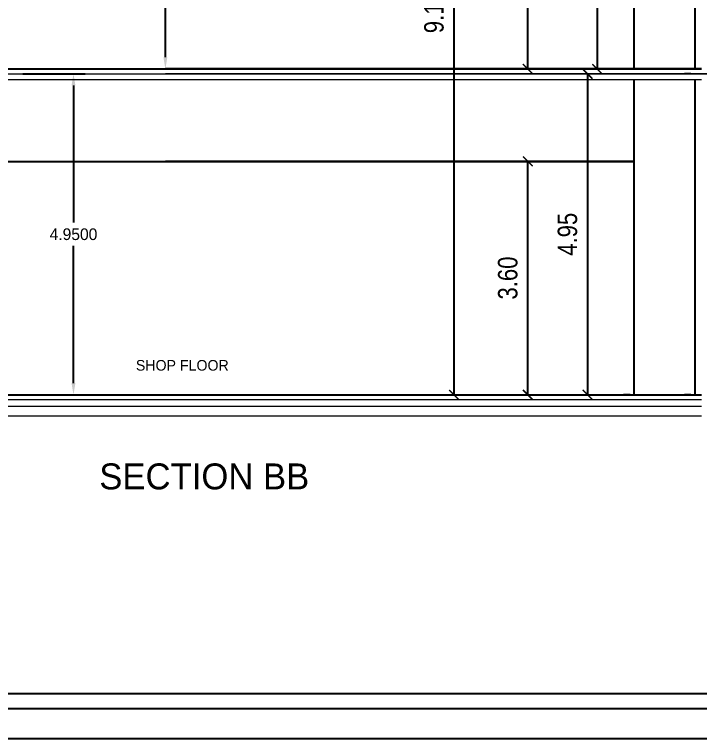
# Model space of a CAD drawing. Header units: metres. Extents: x 1422408 to 2267285, y 4015 to 80428.
# Drawn here: x 2267248.1 to 2267258.68, y 4029.94 to 4041.1 of the extents above; entities that cross this region are included whole.
import ezdxf

# ---------------------------------------------------------------- set-up
doc = ezdxf.new("R2010")
doc.units = ezdxf.units.M
doc.header["$LTSCALE"] = 3.5
doc.header["$MEASUREMENT"] = 0
doc.linetypes.add('DOT2', pattern=[0.125, 0, -0.125])
doc.layers.get('0').update_dxf_attribs({"linetype": 'CONTINUOUS'})
doc.layers.get('DEFPOINTS').update_dxf_attribs({"linetype": 'CONTINUOUS'})
for name, color, linetype in [('A-ANNO-TITLE', 7, 'CONTINUOUS'), ('BLK_1_FLR_0_AC_ROOM_1', 117, 'CONTINUOUS'), ('BLK_1_FLR_1_REGULAR_ROOM_1', 117, 'CONTINUOUS'), ('HAT', 15, 'CONTINUOUS'), ('ID', 3, 'CONTINUOUS'), ('TITLE', 7, 'CONTINUOUS'), ('WALL', 125, 'CONTINUOUS')]:
    doc.layers.add(name, color=color, linetype=linetype)
doc.layers.add('CP', color=2, linetype='CONTINUOUS', lineweight=18)
doc.styles.add('ID', font='GOTHIC.TTF', dxfattribs={"width": 0.85})
doc.styles.add('USA TEXT', font='GOTHIC.TTF')
doc.dimstyles.new('1-100-ID', dxfattribs={"dimtxt": 0.3, "dimasz": 0.15, "dimexe": 0.1, "dimexo": 0.06, "dimgap": 0.15, "dimtad": 1, "dimzin": 3, "dimdsep": 46, "dimtxsty": 'ID', "dimblk": 'ARCHTICK', "dimcen": 0, "dimclrd": 252, "dimclre": 252, "dimclrt": 3, "dimadec": 0, "dimazin": 0, "dimtfac": 1, "dimtix": 1, "dimtmove": 2, "dimatfit": 3, "dimldrblk": 'OPEN90', "dimfxl": 0, "dimtolj": 1, "dimtzin": 0, "dimarcsym": 0})
doc.dimstyles.get("Standard").update_dxf_attribs({"dimtxt": 0.18, "dimasz": 0.18, "dimexe": 0.18, "dimexo": 0.0625, "dimgap": 0.09, "dimtad": 0, "dimtih": 1, "dimtoh": 1, "dimdec": 4, "dimzin": 0, "dimdsep": 46, "dimtxsty": 'Standard', "dimcen": 0.09, "dimadec": 0, "dimazin": 0, "dimtfac": 1, "dimtdec": 4, "dimtofl": 0, "dimtmove": 0, "dimatfit": 3, "dimfxl": 1, "dimtolj": 1, "dimtzin": 0, "dimarcsym": 0})

# ---------------------------------------------------------------- blocks, each defined once
blk = doc.blocks.new('_ArchTick')
at = {"color": 0, "linetype": 'ByBlock', "const_width": 0.15}
blk.add_lwpolyline([(-0.5, -0.5), (0.5, 0.5)], dxfattribs=at)
blk = doc.blocks.new('*D177')
at = {"layer": 'DEFPOINTS', "color": 0, "ltscale": 400, "transparency": 16777216}
for p in [(2267256.017, 4038.838), (2267257.359, 4038.838), (2267257.656, 4035.238)]:
    blk.add_point(p, dxfattribs=at)
at = {"layer": 'ID', "color": 252, "linetype": 'DOT2', "lineweight": -2, "ltscale": 400, "transparency": 16777216}
for p, q in [((2267257.299, 4038.838), (2267255.917, 4038.838)), ((2267257.596, 4035.238), (2267255.917, 4035.238))]:
    blk.add_line(p, q, dxfattribs=at)
at = {"layer": 'ID', "color": 252, "lineweight": -2, "ltscale": 400, "transparency": 16777216}
blk.add_line((2267256.017, 4035.238), (2267256.017, 4038.838), dxfattribs=at)
at = {"layer": 'ID', "color": 252, "lineweight": -2, "ltscale": 400, "transparency": 16777216, "xscale": 0.15, "yscale": 0.15, "zscale": 0.15}
for p, rotation in [((2267256.017, 4038.838), 90), ((2267256.017, 4035.238), 270)]:
    blk.add_blockref('_ArchTick', p, dxfattribs=dict(at, rotation=rotation))
at = {"layer": 'ID', "color": 3, "ltscale": 400, "transparency": 16777216, "insert": (2267255.71, 4037.038), "char_height": 0.3, "attachment_point": 5, "rotation": 90, "style": 'ID'}
blk.add_mtext('\\A1;3.60', dxfattribs=at)
blk = doc.blocks.new('_Open90')
at = {"color": 0, "linetype": 'ByBlock', "lineweight": -2}
for p, q in [((0, 0), (-1, 0)), ((-0.5, 0.5), (0, 0)), ((0, 0), (-0.5, -0.5))]:
    blk.add_line(p, q, dxfattribs=at)
blk = doc.blocks.new('*D178')
at = {"layer": 'DEFPOINTS', "color": 0, "ltscale": 400, "transparency": 16777216}
for p in [(2267256.017, 4044.367), (2267258.596, 4044.367), (2267256.017, 4040.263)]:
    blk.add_point(p, dxfattribs=at)
at = {"layer": 'ID', "color": 252, "linetype": 'DOT2', "lineweight": -2, "ltscale": 400, "transparency": 16777216}
for p, q in [((2267258.536, 4044.367), (2267255.917, 4044.367)), ((2267256.077, 4040.263), (2267256.117, 4040.263))]:
    blk.add_line(p, q, dxfattribs=at)
at = {"layer": 'ID', "color": 252, "lineweight": -2, "ltscale": 400, "transparency": 16777216}
blk.add_line((2267256.017, 4040.263), (2267256.017, 4044.367), dxfattribs=at)
at = {"layer": 'ID', "color": 252, "lineweight": -2, "ltscale": 400, "transparency": 16777216, "xscale": 0.15, "yscale": 0.15, "zscale": 0.15}
for p, rotation in [((2267256.017, 4044.367), 90), ((2267256.017, 4040.263), 270)]:
    blk.add_blockref('_ArchTick', p, dxfattribs=dict(at, rotation=rotation))
at = {"layer": 'ID', "color": 3, "ltscale": 400, "transparency": 16777216, "insert": (2267255.71, 4042.315), "char_height": 0.3, "attachment_point": 5, "rotation": 90, "style": 'ID'}
blk.add_mtext('\\A1;4.10', dxfattribs=at)
blk = doc.blocks.new('*D179')
at = {"layer": 'DEFPOINTS', "color": 0, "ltscale": 400, "transparency": 16777216}
for p in [(2267258.596, 4040.188), (2267256.939, 4035.238), (2267258.596, 4035.238)]:
    blk.add_point(p, dxfattribs=at)
at = {"layer": 'ID', "color": 252, "linetype": 'DOT2', "lineweight": -2, "ltscale": 400, "transparency": 16777216}
for p, q in [((2267258.536, 4040.188), (2267256.839, 4040.188)), ((2267258.536, 4035.238), (2267256.839, 4035.238))]:
    blk.add_line(p, q, dxfattribs=at)
at = {"layer": 'ID', "color": 252, "lineweight": -2, "ltscale": 400, "transparency": 16777216}
blk.add_line((2267256.939, 4040.188), (2267256.939, 4035.238), dxfattribs=at)
at = {"layer": 'ID', "color": 252, "lineweight": -2, "ltscale": 400, "transparency": 16777216, "xscale": 0.15, "yscale": 0.15, "zscale": 0.15}
for p, rotation in [((2267256.939, 4040.188), 90), ((2267256.939, 4035.238), 270)]:
    blk.add_blockref('_ArchTick', p, dxfattribs=dict(at, rotation=rotation))
at = {"layer": 'ID', "color": 3, "ltscale": 400, "transparency": 16777216, "insert": (2267256.631, 4037.713), "char_height": 0.3, "attachment_point": 5, "rotation": 90, "style": 'ID'}
blk.add_mtext('\\A1;4.95', dxfattribs=at)
blk = doc.blocks.new('*D181')
at = {"layer": 'DEFPOINTS', "color": 0, "ltscale": 400, "transparency": 16777216}
for p in [(2267258.596, 4044.367), (2267254.879, 4035.238), (2267258.596, 4035.238)]:
    blk.add_point(p, dxfattribs=at)
at = {"layer": 'ID', "color": 252, "linetype": 'DOT2', "lineweight": -2, "ltscale": 400, "transparency": 16777216}
for p, q in [((2267258.536, 4044.367), (2267254.779, 4044.367)), ((2267258.536, 4035.238), (2267254.779, 4035.238))]:
    blk.add_line(p, q, dxfattribs=at)
at = {"layer": 'ID', "color": 252, "lineweight": -2, "ltscale": 400, "transparency": 16777216}
blk.add_line((2267254.879, 4044.367), (2267254.879, 4035.238), dxfattribs=at)
at = {"layer": 'ID', "color": 252, "lineweight": -2, "ltscale": 400, "transparency": 16777216, "xscale": 0.15, "yscale": 0.15, "zscale": 0.15}
for p, rotation in [((2267254.879, 4044.367), 90), ((2267254.879, 4035.238), 270)]:
    blk.add_blockref('_ArchTick', p, dxfattribs=dict(at, rotation=rotation))
at = {"layer": 'ID', "color": 3, "ltscale": 400, "transparency": 16777216, "insert": (2267254.571, 4041.146), "char_height": 0.3, "attachment_point": 5, "rotation": 90, "style": 'ID'}
blk.add_mtext('\\A1;9.13', dxfattribs=at)
blk = doc.blocks.new('*D210')
at = {"layer": 'DEFPOINTS', "color": 0, "ltscale": 400, "transparency": 16777216}
for p in [(2267257.656, 4043.863), (2267257.089, 4040.263), (2267257.656, 4040.263)]:
    blk.add_point(p, dxfattribs=at)
at = {"layer": 'ID', "color": 252, "linetype": 'DOT2', "lineweight": -2, "ltscale": 400, "transparency": 16777216}
for p, q in [((2267257.596, 4043.863), (2267256.989, 4043.863)), ((2267257.596, 4040.263), (2267256.989, 4040.263))]:
    blk.add_line(p, q, dxfattribs=at)
at = {"layer": 'ID', "color": 252, "lineweight": -2, "ltscale": 400, "transparency": 16777216}
blk.add_line((2267257.089, 4043.863), (2267257.089, 4040.263), dxfattribs=at)
at = {"layer": 'ID', "color": 252, "lineweight": -2, "ltscale": 400, "transparency": 16777216, "xscale": 0.15, "yscale": 0.15, "zscale": 0.15}
for p, rotation in [((2267257.089, 4043.863), 90), ((2267257.089, 4040.263), 270)]:
    blk.add_blockref('_ArchTick', p, dxfattribs=dict(at, rotation=rotation))
at = {"layer": 'ID', "color": 3, "ltscale": 400, "transparency": 16777216, "insert": (2267256.781, 4042.063), "char_height": 0.3, "attachment_point": 5, "rotation": 90, "style": 'ID'}
blk.add_mtext('\\A1;3.60', dxfattribs=at)
blk = doc.blocks.new('*D325')
at = {"layer": 'BLK_1_FLR_1_REGULAR_ROOM_1', "color": 0, "lineweight": -2, "transparency": 16777216}
for p, q in [((2267249.643, 4045.213), (2267250.606, 4045.213)), ((2267250.426, 4045.033), (2267250.426, 4042.918)), ((2267250.426, 4040.443), (2267250.426, 4042.558)), ((2267249.643, 4040.263), (2267250.606, 4040.263))]:
    blk.add_line(p, q, dxfattribs=at)
at = {"layer": 'BLK_1_FLR_1_REGULAR_ROOM_1', "color": 0, "transparency": 16777216}
for points in [[(2267250.396, 4045.033), (2267250.456, 4045.033), (2267250.426, 4045.213)], [(2267250.396, 4040.443), (2267250.456, 4040.443), (2267250.426, 4040.263)]]:
    blk.add_solid(points, dxfattribs=at)
at = {"layer": 'DEFPOINTS', "color": 0, "transparency": 16777216}
for p in [(2267249.581, 4045.213), (2267249.581, 4040.263), (2267250.426, 4040.263)]:
    blk.add_point(p, dxfattribs=at)
at = {"layer": 'BLK_1_FLR_1_REGULAR_ROOM_1', "color": 0, "transparency": 16777216, "insert": (2267250.426, 4042.738), "char_height": 0.18, "attachment_point": 5}
blk.add_mtext('\\A1;4.9500', dxfattribs=at)
blk = doc.blocks.new('*D331')
at = {"layer": 'BLK_1_FLR_0_AC_ROOM_1', "color": 0, "lineweight": -2, "transparency": 16777216}
for p, q in [((2267248.226, 4040.188), (2267249.188, 4040.188)), ((2267249.008, 4040.008), (2267249.008, 4037.893)), ((2267249.008, 4035.418), (2267249.008, 4037.533)), ((2267248.226, 4035.238), (2267249.188, 4035.238))]:
    blk.add_line(p, q, dxfattribs=at)
at = {"layer": 'BLK_1_FLR_0_AC_ROOM_1', "color": 0, "transparency": 16777216}
for points in [[(2267248.978, 4040.008), (2267249.038, 4040.008), (2267249.008, 4040.188)], [(2267248.978, 4035.418), (2267249.038, 4035.418), (2267249.008, 4035.238)]]:
    blk.add_solid(points, dxfattribs=at)
at = {"layer": 'DEFPOINTS', "color": 0, "transparency": 16777216}
for p in [(2267248.164, 4040.188), (2267248.164, 4035.238), (2267249.008, 4035.238)]:
    blk.add_point(p, dxfattribs=at)
at = {"layer": 'BLK_1_FLR_0_AC_ROOM_1', "color": 0, "transparency": 16777216, "insert": (2267249.008, 4037.713), "char_height": 0.18, "attachment_point": 5}
blk.add_mtext('\\A1;4.9500', dxfattribs=at)

msp = doc.modelspace()

# ---------------------------------------------------------------- linework, layer by layer
at = {"layer": 'CP', "ltscale": 400}
for p, q in [((2267242.15573, 4040.18808), (2267258.92573, 4040.18808)), ((2267267.94637, 4040.18808), (2267250.42573, 4040.18808)), ((2267242.15573, 4040.09808), (2267258.69573, 4040.09808)), ((2267242.15573, 4035.16308), (2267258.69573, 4035.16308)), ((2267242.15573, 4035.06308), (2267258.69573, 4035.06308)), ((2267242.15573, 4034.91308), (2267258.69573, 4034.91308))]:
    msp.add_line(p, q, dxfattribs=at)
at = {"layer": 'HAT'}
msp.add_lwpolyline([(2267285.06331, 4072.25869), (2267225.14206, 4072.25869), (2267225.14206, 4029.93619), (2267285.06331, 4029.93619)], close=True, dxfattribs=at)
at = {"layer": 'TITLE', "color": 0}
for points in [[(2267225.60188, 4071.79887), (2267284.60349, 4071.79887), (2267284.60349, 4030.39602), (2267225.60188, 4030.39602)], [(2267225.83179, 4071.56896), (2267284.37357, 4071.56896), (2267284.37357, 4030.62593), (2267225.83179, 4030.62593)]]:
    msp.add_lwpolyline(points, close=True, dxfattribs=at)
at = {"layer": 'WALL', "ltscale": 400}
for p, q in [((2267258.59573, 4044.36719), (2267258.59573, 4040.26308)), ((2267257.65573, 4043.86268), (2267257.65573, 4040.26308)), ((2267242.15573, 4040.26308), (2267258.69573, 4040.26308)), ((2267258.69573, 4040.26308), (2267250.42573, 4040.26308)), ((2267257.65573, 4040.09808), (2267257.65573, 4035.23808)), ((2267258.59573, 4040.09808), (2267258.59573, 4035.23808)), ((2267241.92573, 4035.23808), (2267258.69573, 4035.23808))]:
    msp.add_line(p, q, dxfattribs=at)
at = {"layer": 'WALL', "color": 252, "ltscale": 400}
for p, q in [((2267243.19573, 4038.83808), (2267257.65573, 4038.83808)), ((2267257.65573, 4038.83808), (2267250.42573, 4038.83808))]:
    msp.add_line(p, q, dxfattribs=at)

# ---------------------------------------------------------------- texts
at = {"layer": 'A-ANNO-TITLE', "style": 'USA TEXT'}
msp.add_text('SHOP FLOOR', height=0.1634, dxfattribs=at).set_placement((2267249.97081, 4035.61055))
at = {"layer": 'A-ANNO-TITLE', "color": 205, "style": 'USA TEXT'}
msp.add_text('SECTION BB', height=0.4, dxfattribs=at).set_placement((2267249.40615, 4033.77894))

# ---------------------------------------------------------------- dimensions: what is measured, and where the dimension line sits
at = {"layer": 'BLK_1_FLR_0_AC_ROOM_1', "color": 4}
dim = msp.add_linear_dim(base=(2267249.00849, 4035.23808), p1=(2267248.16352, 4040.18808), p2=(2267248.16352, 4035.23808), angle=90, dimstyle='Standard', dxfattribs=at)
dim.commit()
dim.dimension.update_dxf_attribs({"geometry": '*D331', "text_midpoint": (2267249.00849, 4037.71308)})
at = {"layer": 'BLK_1_FLR_1_REGULAR_ROOM_1', "color": 4}
dim = msp.add_linear_dim(base=(2267250.42573, 4040.26308), p1=(2267249.58076, 4045.21308), p2=(2267249.58076, 4040.26308), angle=90, dimstyle='Standard', dxfattribs=at)
dim.commit()
dim.dimension.update_dxf_attribs({"geometry": '*D325', "text_midpoint": (2267250.42573, 4042.73808)})
at = {"layer": 'ID', "ltscale": 400}
dim = msp.add_linear_dim(base=(2267254.87863, 4035.23808), p1=(2267258.59573, 4044.36719), p2=(2267258.59573, 4035.23808), angle=90, dimstyle='1-100-ID', dxfattribs=at)
dim.commit()
dim.dimension.update_dxf_attribs({"geometry": '*D181', "text_midpoint": (2267254.57109, 4041.14593), "dimtype": 160})
for base, p1, p2, picture, middle in [((2267256.01729, 4044.36719), (2267256.01729, 4040.26308), (2267258.59573, 4044.36719), '*D178', (2267255.70974, 4042.31513)), ((2267257.08857, 4040.26308), (2267257.65573, 4043.86268), (2267257.65573, 4040.26308), '*D210', (2267256.78102, 4042.06288)), ((2267256.93892, 4035.23808), (2267258.59573, 4040.18808), (2267258.59573, 4035.23808), '*D179', (2267256.63137, 4037.71308)), ((2267256.01729, 4038.83808), (2267257.65573, 4035.23808), (2267257.35878, 4038.83808), '*D177', (2267255.70974, 4037.03808))]:
    dim = msp.add_linear_dim(base=base, p1=p1, p2=p2, angle=90, dimstyle='1-100-ID', dxfattribs=at)
    dim.commit()
    dim.dimension.update_dxf_attribs({"geometry": picture, "text_midpoint": middle})

doc.saveas('drawing.dxf')
